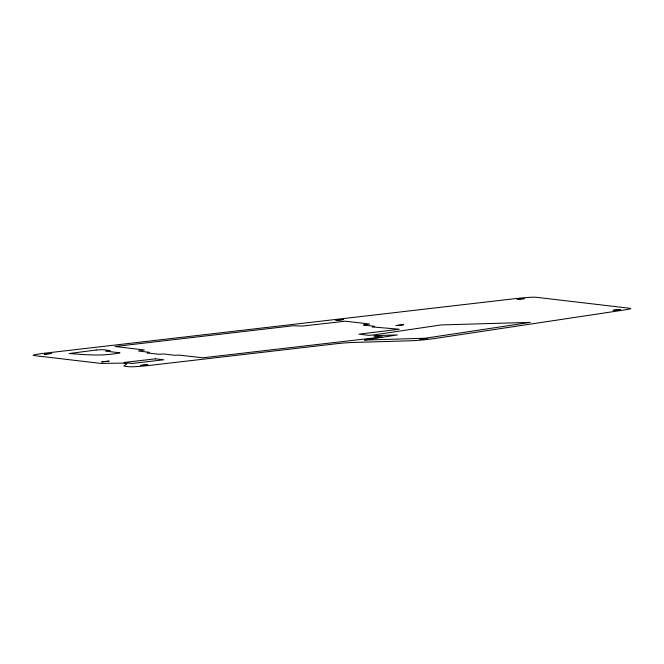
<?xml version="1.0" encoding="UTF-8"?>
<svg xmlns="http://www.w3.org/2000/svg" width="664" height="664" viewBox="0 0 664 664"><rect width="100%" height="100%" fill="white"/><g stroke="black" fill="none" stroke-linecap="round" stroke-linejoin="round"><path stroke-width="1" d="M44.388 354.128L51.667 353.397M51.651 353.447L44.455 354.178M335.984 320.305L343.271 319.575M343.271 319.6L335.984 320.33M363.64 324.986L369.649 324.007L345.338 321.202L302.419 326.065L293.173 325.758L115.063 346.492L144.354 349.978L138.419 350.974L149.325 352.327L146.993 352.891L158.63 354.252L163.676 353.987L174.798 355.281L179.072 355.099L202.835 357.805L382.207 336.972L373.915 335.967L375.583 335.644L397.354 334.93L364.611 340.034M396.059 325.493L403.347 324.762M403.33 324.812L396.134 325.543M427.168 338.657L419.905 339.346L427.193 338.64M374.654 326.364L372.255 326.896L399.23 329.236L358.975 334.158L368.537 335.337L372.911 335.046L441.162 324.928L530.304 322.372L425.035 338.242L364.619 340.059M374.662 326.339L363.664 325.028M126.849 363.664L123.844 366.113L129.098 366.727A17.115 1.013 -5.7 0 0 150.056 365.358L335.096 343.886A17.115 1.013 -5.7 0 1 352.601 342.475L410.784 340.773A17.115 1.013 -5.7 0 0 434.796 338.499L624.816 309.897A17.115 1.013 -5.7 0 0 630.186 308.32L536.105 297.273A17.115 1.013 -5.7 0 0 515.156 298.642L45.7 353.099A17.115 1.013 -5.7 0 0 33.814 355.539L101.102 363.44L122.093 363.108L126.849 363.664M101.733 361.838L108.996 361.158L101.733 361.838M140.643 365.407L147.914 364.727L140.735 365.374M517.314 299.257L524.585 298.568L517.314 299.257M613.254 310.304L620.525 309.623L613.295 310.287M96.18 350.011L69.18 353.522C86.104 354.775 103.02 356.402 119.952 352.808L105.576 351.115L110.265 350.575L102.488 349.662L96.18 350.011M155.517 358.817L123.853 362.486L132.128 363.457L163.792 359.788L155.517 358.817"/></g></svg>
